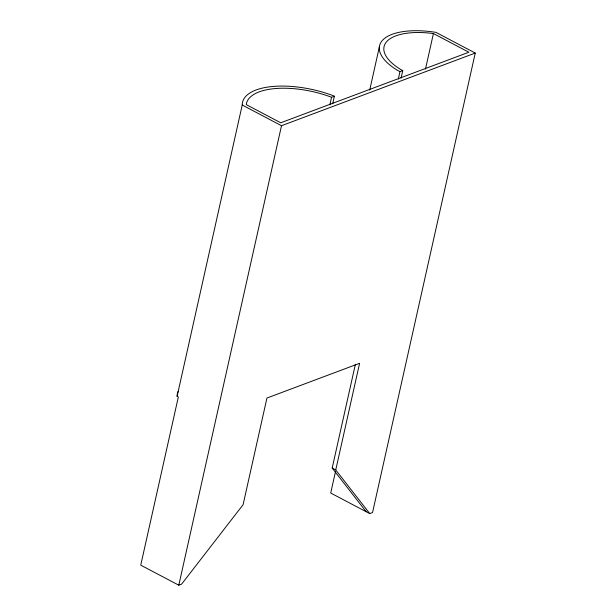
<?xml version="1.0" encoding="UTF-8"?>
<svg xmlns="http://www.w3.org/2000/svg" width="616" height="616" viewBox="0 0 616 616"><rect width="100%" height="100%" fill="white"/><g stroke="black" fill="none" stroke-linecap="round" stroke-linejoin="round"><path stroke-width="0.92" d="M401.078 78.07L402.756 70.578L399.969 71.625L397.243 70.186A60.984 25.68 12.6 0 1 383.137 39.632A60.984 25.68 12.6 0 1 435.966 32.363L475.252 53.053L372.541 512.543L369.731 513.59L335.751 469.954L359.598 363.294L266.936 398.044L243.089 504.704L181.605 584.145L178.794 585.2L140.748 565.157L178.347 396.958L177.108 396.304L242.219 105.02A65.966 27.774 12.6 0 1 332.293 95.341L334.388 96.219L332.717 103.711M178.794 585.2L281.504 125.718L475.252 53.053M329.86 104.782L331.539 97.29L334.388 96.219M369.708 90.082L379.34 47.001M398.298 79.118L399.969 71.625M366.166 511.711L332.186 468.075L355.401 364.218M335.512 471.54L330.707 493.031L369.731 513.59M425.463 69.138L433.418 33.549L468.868 52.229L280.734 122.784L246.269 104.62A61.854 26.041 12.6 0 1 330.361 96.804L331.539 97.29M402.756 70.578L400.877 69.593A57.049 24.024 12.6 0 1 386.779 41.518A57.049 24.024 12.6 0 1 433.418 33.549M242.219 105.02L281.504 125.718M332.186 468.075L335.751 469.954M177.108 396.304A65.966 27.774 12.6 0 1 178.132 391.422"/></g></svg>
